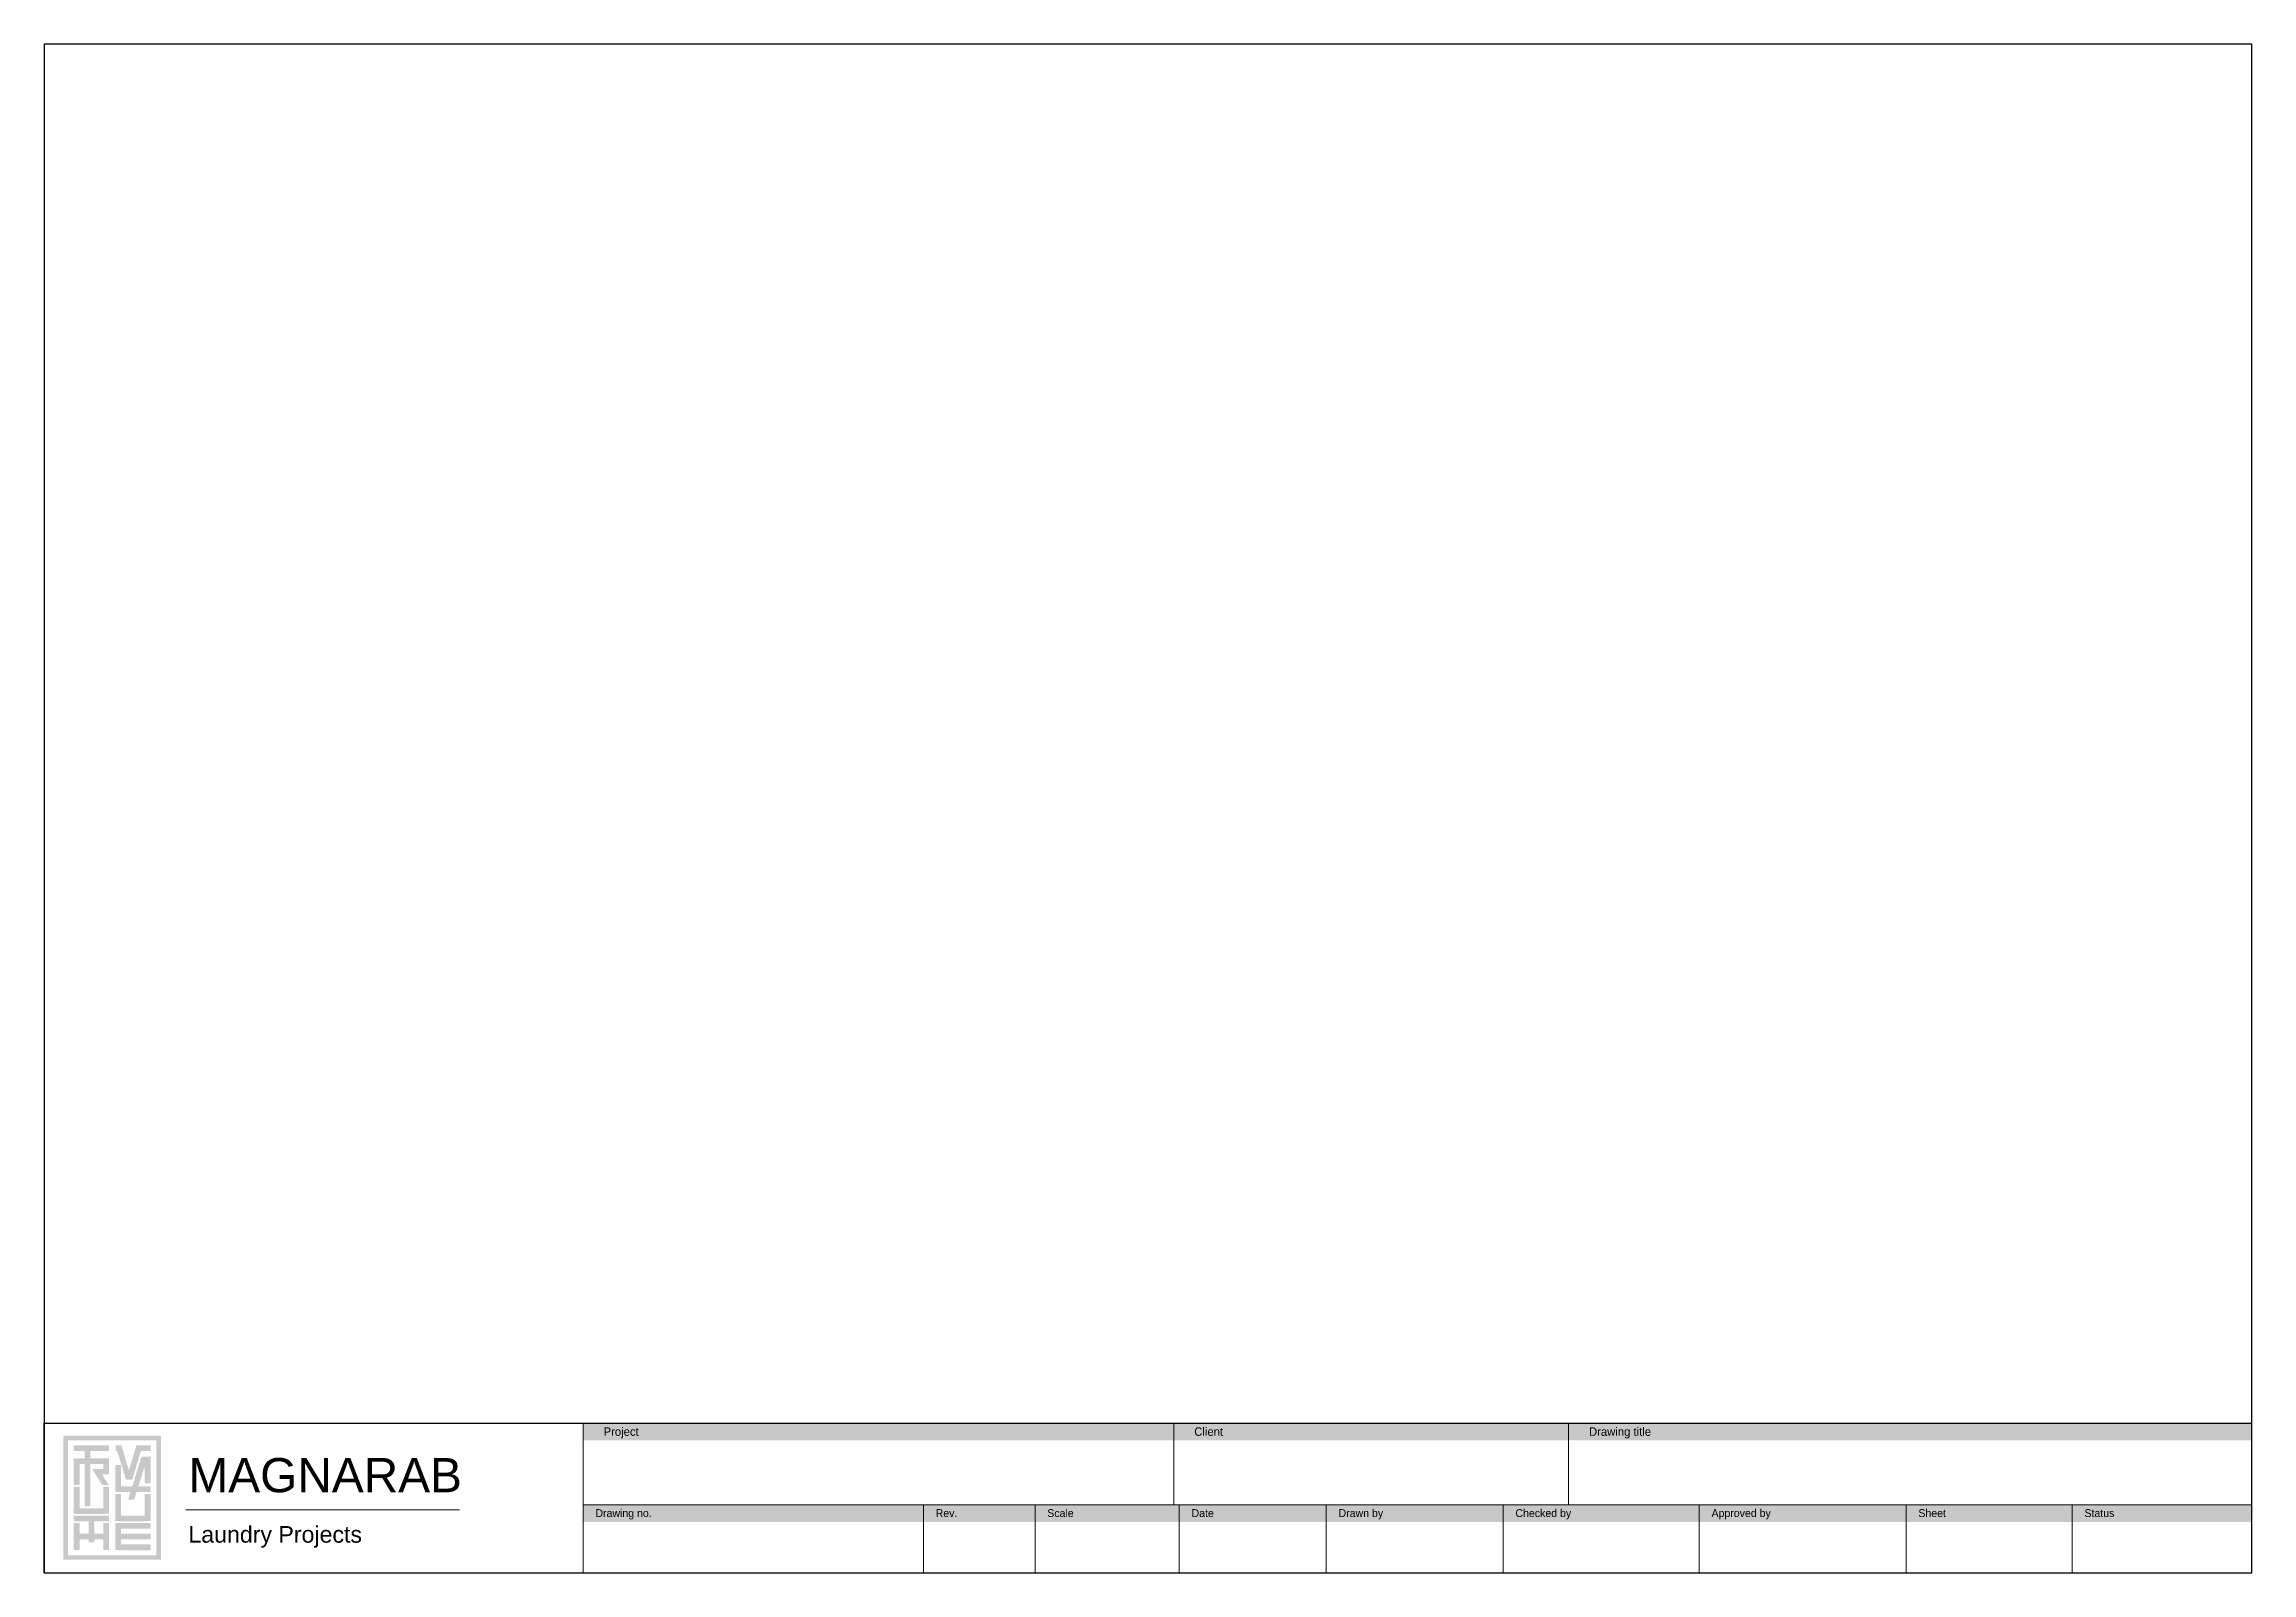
# Model space of a CAD drawing. Header units: millimetres. Extents: x 10 to 410, y 10 to 287.
import ezdxf

# ---------------------------------------------------------------- set-up
doc = ezdxf.new("R2010")
doc.units = ezdxf.units.MM
for name, color, linetype in [('SHEET_BORDER', 7, 'Continuous'), ('TB_ACCENT', 3, 'Continuous'), ('TB_BACKGROUND', 7, 'Continuous'), ('TB_BORDER', 7, 'Continuous'), ('TB_LOGO_GREEN', 3, 'Continuous'), ('TB_LOGO_SILVER', 9, 'Continuous'), ('TB_RULES', 8, 'Continuous'), ('TB_TEXT', 7, 'Continuous'), ('TB_VALUES', 7, 'Continuous')]:
    doc.layers.add(name, color=color, linetype=linetype)
doc.styles.add('TB_PLAIN', font='arial.ttf')

# ---------------------------------------------------------------- blocks, each defined once
blk = doc.blocks.new('MAGNARAB_LAUNDRY_PROJECTS_TITLEBLOCK_A3')
at = {"layer": 'TB_BACKGROUND', "true_color": 0xf1f7f3}
h = blk.add_hatch(color=7, dxfattribs=at)
h.dxf.hatch_style = 1
h.paths.add_polyline_path([(97.66, 24.02), (400, 24.02), (400, 27.13), (97.66, 27.13)])
h = blk.add_hatch(color=7, dxfattribs=at)
h.dxf.hatch_style = 1
h.paths.add_polyline_path([(97.66, 9.22), (400, 9.22), (400, 12.33), (97.66, 12.33)])
at = {"layer": 'TB_LOGO_SILVER', "true_color": 0x404040}
h = blk.add_hatch(color=250, dxfattribs=at)
h.dxf.hatch_style = 1
h.paths.add_polyline_path([(11.76, 23.08), (5.36, 23.08), (5.36, 22.05), (7.27, 22.05), (7.33, 21.99), (7.33, 20.83), (7.27, 20.77), (5.36, 20.77), (5.36, 15.91), (6.41, 15.91), (6.41, 19.68), (6.47, 19.74), (7.27, 19.74), (7.33, 19.68), (7.33, 12.07), (8.38, 12.07), (8.38, 19.68), (8.44, 19.74), (10.66, 19.74), (10.72, 19.68), (10.72, 18.89), (10.66, 18.82), (8.69, 18.82), (10.53, 15.91), (11.7, 15.91), (10.53, 17.79), (10.59, 17.85), (11.76, 17.85), (11.76, 20.77), (8.44, 20.77), (8.38, 20.83), (8.38, 21.99), (8.44, 22.05), (11.76, 22.05)])
h = blk.add_hatch(color=250, dxfattribs=at)
h.dxf.hatch_style = 1
h.paths.add_polyline_path([(12.93, 23.08), (12.93, 22.05), (13.18, 22.05), (13.3, 21.87), (13.36, 21.5), (13.43, 21.44), (13.43, 21.32), (13.49, 21.26), (13.49, 21.14), (13.67, 20.71), (13.67, 20.53), (13.73, 20.47), (13.98, 19.62), (13.92, 19.55), (12.87, 19.55), (12.87, 14.69), (13, 14.69), (13.06, 14.63), (15.58, 14.63), (15.64, 14.57), (15.58, 14.51), (15.58, 14.38), (15.52, 14.32), (15.52, 14.2), (15.4, 13.96), (15.4, 13.78), (15.34, 13.72), (15.21, 13.29), (16.32, 13.29), (16.38, 13.53), (16.44, 13.59), (16.44, 13.78), (16.5, 13.84), (16.5, 13.96), (16.69, 14.38), (16.69, 14.57), (16.75, 14.63), (19.28, 14.63), (19.28, 15.66), (17.12, 15.66), (17.06, 15.72), (17.24, 16.15), (17.24, 16.33), (17.31, 16.39), (17.31, 16.51), (17.49, 16.94), (17.49, 17.12), (17.55, 17.18), (17.55, 17.3), (17.74, 17.73), (17.74, 17.91), (17.8, 17.97), (17.8, 18.1), (17.98, 18.52), (17.98, 18.7), (18.17, 19.13), (18.23, 19.07), (18.23, 16.21), (19.28, 16.21), (19.28, 21.08), (17.67, 21.08), (17.61, 21.01), (17.61, 20.89), (17.43, 20.47), (17.43, 20.28), (17.37, 20.22), (17.37, 20.1), (17.18, 19.68), (17.18, 19.49), (17.12, 19.43), (17.12, 19.31), (16.94, 18.89), (16.94, 18.7), (16.87, 18.64), (16.87, 18.52), (16.69, 18.1), (16.69, 17.91), (16.63, 17.85), (16.63, 17.73), (16.44, 17.3), (16.44, 17.12), (16.38, 17.06), (16.38, 16.94), (16.2, 16.51), (16.2, 16.33), (16.14, 16.27), (16.01, 15.78), (15.89, 15.66), (13.98, 15.66), (13.92, 15.72), (13.92, 19.49), (13.98, 19.55), (14.04, 19.49), (14.04, 19.37), (14.17, 19.13), (14.17, 18.95), (14.23, 18.89), (14.23, 18.76), (14.41, 18.34), (14.41, 18.16), (14.47, 18.1), (14.47, 17.97), (14.53, 17.91), (14.53, 17.79), (14.6, 17.73), (14.84, 16.88), (15.95, 16.88), (16.01, 16.94), (16.01, 17.12), (16.14, 17.37), (16.14, 17.55), (16.32, 17.97), (16.32, 18.16), (16.44, 18.4), (16.44, 18.58), (16.63, 19.01), (16.63, 19.19), (16.75, 19.43), (16.75, 19.62), (16.94, 20.04), (16.94, 20.22), (17.06, 20.47), (17.06, 20.65), (17.24, 21.08), (17.24, 21.26), (17.31, 21.32), (17.37, 21.68), (17.43, 21.74), (17.49, 21.99), (17.55, 22.05), (19.28, 22.05), (19.28, 23.08), (16.69, 23.08), (16.63, 22.72), (16.57, 22.66), (16.57, 22.54), (16.44, 22.29), (16.44, 22.11), (16.32, 21.87), (16.32, 21.68), (16.26, 21.62), (16.26, 21.5), (16.14, 21.26), (16.14, 21.08), (16.01, 20.83), (16.01, 20.65), (15.95, 20.59), (15.95, 20.47), (15.83, 20.22), (15.83, 20.04), (15.7, 19.8), (15.7, 19.62), (15.52, 19.19), (15.52, 19.01), (15.46, 18.95), (15.46, 18.82), (15.34, 18.7), (15.27, 18.76), (15.21, 19.13), (15.03, 19.55), (15.03, 19.74), (14.97, 19.8), (14.9, 20.16), (14.72, 20.59), (14.72, 20.77), (14.66, 20.83), (14.6, 21.2), (14.41, 21.62), (14.41, 21.81), (14.29, 22.05), (14.29, 22.23), (14.1, 22.66), (14.04, 23.02), (13.98, 23.08)])
h = blk.add_hatch(color=250, dxfattribs=at)
h.dxf.hatch_style = 1
h.paths.add_polyline_path([(5.36, 15.6), (5.36, 10.67), (11.03, 10.67), (11.09, 10.74), (11.76, 10.74), (11.76, 15.6), (10.72, 15.6), (10.72, 11.77), (10.66, 11.71), (6.47, 11.71), (6.41, 11.77), (6.41, 15.6)])
h = blk.add_hatch(color=250, dxfattribs=at)
h.dxf.hatch_style = 1
h.paths.add_polyline_path([(12.87, 14.26), (12.87, 9.34), (18.54, 9.34), (18.6, 9.4), (19.28, 9.4), (19.28, 14.26), (18.23, 14.26), (18.23, 10.43), (18.17, 10.37), (13.98, 10.37), (13.92, 10.43), (13.92, 14.26)])
h = blk.add_hatch(color=250, dxfattribs=at)
h.dxf.hatch_style = 1
h.paths.add_polyline_path([(5.36, 10.37), (5.36, 9.34), (8.01, 9.34), (8.07, 9.28), (8.07, 7.15), (8.01, 7.09), (6.47, 7.09), (6.41, 7.15), (6.41, 9.03), (5.36, 9.03), (5.36, 4.17), (6.41, 4.17), (6.41, 5.99), (6.47, 6.05), (8.01, 6.05), (8.07, 5.99), (8.07, 5.5), (9.12, 5.5), (9.12, 5.99), (9.18, 6.05), (10.66, 6.05), (10.72, 5.99), (10.72, 4.17), (11.76, 4.17), (11.76, 9.03), (10.72, 9.03), (10.72, 7.15), (10.66, 7.09), (9.18, 7.09), (9.12, 7.15), (9.12, 9.28), (9.18, 9.34), (11.76, 9.34), (11.76, 10.37)])
h = blk.add_hatch(color=250, dxfattribs=at)
h.dxf.hatch_style = 1
h.paths.add_polyline_path([(12.87, 9.03), (12.87, 4.17), (13.55, 4.17), (13.61, 4.11), (19.28, 4.11), (19.28, 5.14), (13.98, 5.14), (13.92, 5.2), (13.92, 5.99), (13.98, 6.05), (19.28, 6.05), (19.28, 7.09), (13.98, 7.09), (13.92, 7.15), (13.92, 7.94), (13.98, 8), (19.28, 8), (19.28, 9.03)])
at = {"layer": 'TB_ACCENT', "color": 117, "lineweight": 25, "true_color": 0x367a63}
for p, q in [((0, 0), (0, 27.13)), ((0, 27.13), (400, 27.13)), ((97.66, 27.13), (400, 27.13)), ((400, 0), (400, 27.13))]:
    blk.add_line(p, q, dxfattribs=at)
at = {"layer": 'TB_ACCENT', "color": 127, "lineweight": 13, "true_color": 0x34846b}
blk.add_line((25.65, 11.44), (75.25, 11.44), dxfattribs=at)
at = {"layer": 'TB_LOGO_GREEN', "color": 124, "true_color": 0x1f9a7d}
for points in [[(3.45, 2.4), (4.31, 2.4), (3.45, 24.85), (4.31, 24.85)], [(4.31, 24), (20.32, 24), (4.31, 24.85), (20.32, 24.85)], [(20.32, 2.4), (21.18, 2.4), (20.32, 24.85), (21.18, 24.85)], [(4.31, 2.4), (20.32, 2.4), (4.31, 3.19), (20.32, 3.19)]]:
    blk.add_solid(points, dxfattribs=at)
at = {"layer": 'TB_RULES', "color": 253, "lineweight": 20, "true_color": 0xa2b1aa}
for p, q in [((97.66, 0), (97.66, 27.13)), ((204.69, 12.33), (204.69, 27.13)), ((276.2, 12.33), (276.2, 27.13)), ((97.66, 12.33), (400, 12.33)), ((159.31, 0), (159.31, 12.33)), ((179.53, 0), (179.53, 12.33)), ((205.67, 0), (205.67, 12.33)), ((232.31, 0), (232.31, 12.33)), ((264.36, 0), (264.36, 12.33)), ((299.88, 0), (299.88, 12.33)), ((337.36, 0), (337.36, 12.33)), ((367.45, 0), (367.45, 12.33)), ((0, 0), (400, 0)), ((97.66, 0), (400, 0))]:
    blk.add_line(p, q, dxfattribs=at)
at = {"layer": 'TB_LOGO_SILVER', "color": 251, "true_color": 0x5a5a5a, "style": 'TB_PLAIN'}
blk.add_text('Laundry Projects', height=3, dxfattribs=at).set_placement((26.14, 5.47))
at = {"layer": 'TB_TEXT', "color": 129, "true_color": 0x414a46}
for s, height, p in [('Project', 1.529, (101.36, 24.83)), ('Client', 1.529, (208.38, 24.83)), ('Drawing title', 1.529, (279.9, 24.83)), ('Drawing no.', 1.4303, (99.88, 10.11)), ('Rev.', 1.43, (161.53, 10.11)), ('Scale', 1.43, (181.75, 10.11)), ('Date', 1.43, (207.89, 10.11)), ('Drawn by', 1.43, (234.53, 10.11)), ('Checked by', 1.43, (266.58, 10.11)), ('Approved by', 1.4303, (302.1, 10.11)), ('Sheet', 1.43, (339.58, 10.11)), ('Status', 1.43, (369.67, 10.11))]:
    blk.add_text(s, height=height, dxfattribs=at).set_placement(p)
at = {"layer": 'TB_TEXT', "color": 250, "true_color": 0x282828, "style": 'TB_PLAIN'}
blk.add_text('MAGNARAB', height=6.2, dxfattribs=at).set_placement((26.14, 14.6))
at = {"layer": 'TB_VALUES', "color": 250, "true_color": 0x24332c}
for tag, p, height in [('PROJECT', (101.36, 15.44), 2.37), ('CLIENT', (208.38, 15.44), 2.37), ('DRAWING_TITLE', (279.9, 15.44), 2.37), ('DRAWING_NO', (99.88, 2.81), 2.07), ('REVISION', (161.53, 2.81), 2.07), ('SCALE', (181.75, 2.81), 2.07), ('DATE', (207.89, 2.81), 2.07), ('DRAWN_BY', (234.53, 2.81), 2.07), ('CHECKED_BY', (266.58, 2.81), 2.07), ('APPROVED_BY', (302.1, 2.81), 2.07), ('SHEET', (339.58, 2.81), 2.07), ('STATUS', (369.67, 2.81), 2.07)]:
    blk.add_attdef(tag, p, '', height=height, dxfattribs=at)

msp = doc.modelspace()

# ---------------------------------------------------------------- linework, layer by layer
at = {"layer": 'SHEET_BORDER'}
msp.add_lwpolyline([(10, 10), (410, 10), (410, 287), (10, 287)], close=True, dxfattribs=at)

# ---------------------------------------------------------------- block references
at = {"layer": 'TB_BORDER'}
msp.add_blockref('MAGNARAB_LAUNDRY_PROJECTS_TITLEBLOCK_A3', (10, 10), dxfattribs=at)

doc.saveas('drawing.dxf')
